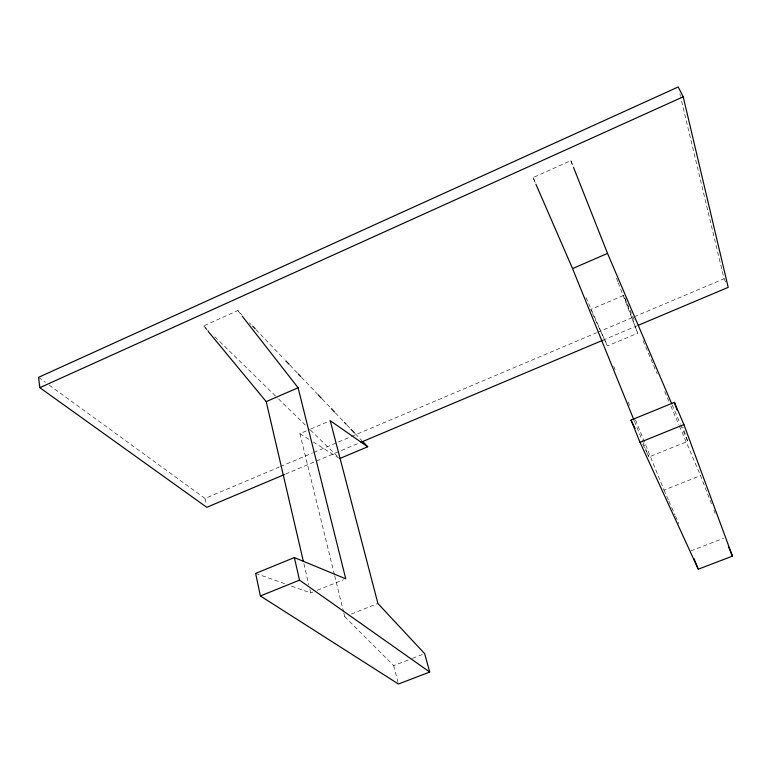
<?xml version="1.0" encoding="UTF-8"?>
<svg xmlns="http://www.w3.org/2000/svg" width="771" height="771" viewBox="0 0 771 771"><rect width="100%" height="100%" fill="white"/><g stroke="black" fill="none" stroke-linecap="round" stroke-linejoin="round"><path stroke-width="0.58" stroke-dasharray="3.85 2.89" d="M207.466 330.547L203.65 325.931L237.825 310.54L241.959 314.886M533.06 177.619L535.488 183.122L533.06 177.619L570.829 160.609L573.046 166.199M334.431 574.694L299.9 433.668L309.653 429.505M310.732 429.042L330.239 420.715M634.119 319.695L623.758 295.36L590.653 309.499L592.128 312.718M49.257 385.115L205.047 498.471L279.353 467.014M280.461 466.551L312.631 452.934M313.739 452.461L350.333 436.974M351.441 436.502L596.542 332.754M597.65 332.282L633.136 317.267M634.244 316.794L724.075 278.765L680.735 97.512M285.54 474.078L358.756 443.19M602.835 340.242L637.232 325.728M592.62 313.787L607.384 345.957L637.733 333.188L623.758 295.36M291.583 586.143L310.684 592.918L312.881 592.032M317.257 590.268L343.567 579.696M646.879 452.731L648.922 456.943L687.732 441.34L682.769 426.864M343.856 613.157L344.714 616.646L346.921 615.769M351.345 614.015L377.906 603.491M635.487 419.867L664.024 490.105L700.531 475.63L712.182 505.631M344.714 616.646L393.653 665.614L411.367 658.781M412.475 658.357L423.549 654.078M690.835 550.918L723.593 538.274M255.635 573.393L285.964 584.148M299.9 433.668L309.084 439.422M313.161 441.976L338.671 457.935M38.55 377.327L45.364 382.281M203.65 325.931L208.816 330.971M214.839 336.84L277.695 398.125M278.562 398.964L305.249 424.994M310.414 430.025L338.835 457.733M249.399 322.692L251.057 324.427M256.02 329.631L284.152 359.141M289.944 365.213L297.384 373.019M301.528 377.356L317.247 393.846M322.211 399.05L330.48 407.734M335.443 412.938L342.893 420.744M347.027 425.091L350.333 428.56M355.306 433.765L361.917 440.704M237.825 310.54L241.496 315.252M642.783 444.298L646.368 451.671M724.075 278.765L725.627 281.993M586.008 297.548L607.384 345.957M664.024 490.105L668.332 499.878M668.804 500.967L671.204 506.393M671.686 507.482L675.03 515.076M675.512 516.165L678.865 523.769M672.167 404.852L680.186 423.655M680.658 424.754L687.732 441.34M643.072 340.705L657.2 373.887M664.737 391.581L668.977 401.537M670.857 405.96L678.865 424.763M679.338 425.862L700.531 475.63M613.745 366.36L615.104 369.704M628.24 402.028L629.599 405.373M634.466 421.274L642.6 441.34M643.053 442.448L648.922 456.943M713.907 510.074L715.199 513.409M570.829 160.609L573.007 166.218M616.453 278.273L617.754 281.637M618.188 282.755L637.733 333.188M393.653 665.614L398.453 684.022M334.72 575.86L343.567 611.991M679.887 94.004L680.456 96.336M303.909 563.755L308.785 584.746M309.875 589.41L310.684 592.918M205.047 498.471L206.127 503.993"/><path stroke-width="1.16" d="M39.841 387.688L683.193 96.799L678.21 86.978L38.55 377.327L39.841 387.688L206.763 507.308L284.432 474.55M208.228 331.463L266.207 401.614L298.098 387.765L345.755 578.819L294.358 557.578L255.635 573.393L260.376 595.964L398.453 684.022L429.717 672.042L424.657 653.654L377.906 603.491L330.239 420.715L367.709 446.785L339.693 458.572M634.013 420.166L572.554 268.587L607.529 253.399L573.489 167.317M360.982 442.255L602.835 340.242M638.34 325.266L728.21 287.361L683.193 96.799M631.025 420.079L674.384 402.366L683.896 424.59L732.45 556.122L698.285 569.21L640.026 442.342L631.025 420.079L635.121 428.503M260.376 595.964L299.514 580.129L429.717 672.042M640.026 442.342L683.896 424.59M252.715 326.162L255.191 328.764M285.81 360.876L289.115 364.346M298.213 373.887L300.7 376.489M318.076 394.713L321.382 398.183M331.308 408.601L334.614 412.071M344.55 422.489L346.198 424.223M351.162 429.428L354.477 432.897M362.746 441.571L367.709 446.785M242.229 316.197L298.098 387.765M535.912 184.192L572.554 268.587M607.529 253.399L671.695 403.753M728.344 546.446L732.45 556.122M693.9 558.445L698.285 569.21M674.384 402.366L677.054 410.162M266.207 401.614L303.36 561.423M294.358 557.578L299.514 580.129"/></g></svg>
